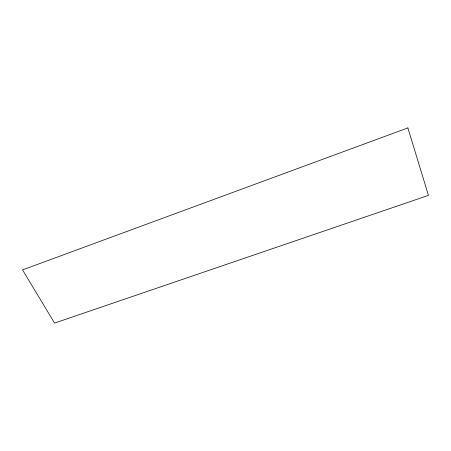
<?xml version="1.0" encoding="UTF-8"?>
<svg xmlns="http://www.w3.org/2000/svg" width="451" height="451" viewBox="0 0 451 451"><rect width="100%" height="100%" fill="white"/><g stroke="black" fill="none" stroke-linecap="round" stroke-linejoin="round"><path stroke-width="0.68" d="M407.879 127.909L22.55 269.901L54.554 323.091L428.45 195.384L407.879 127.909"/></g></svg>
